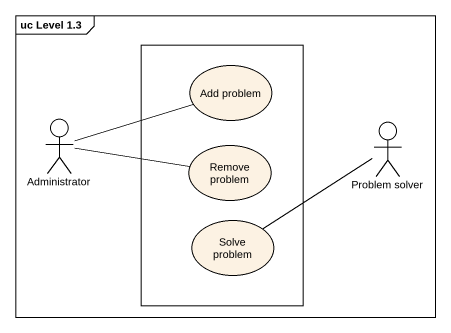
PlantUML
@startuml
mainframe uc Level 1.3
rectangle " " as rectangle1 {
  usecase "Add problem" as Add_problem
  usecase "Remove problem" as Remove_problem
  usecase "Solve problem" as Solve_problem
}
actor Administrator
actor "Problem solver" as Problem_solver
Administrator -right- Add_problem
Administrator -right- Remove_problem
Problem_solver -left- Solve_problem
@enduml
